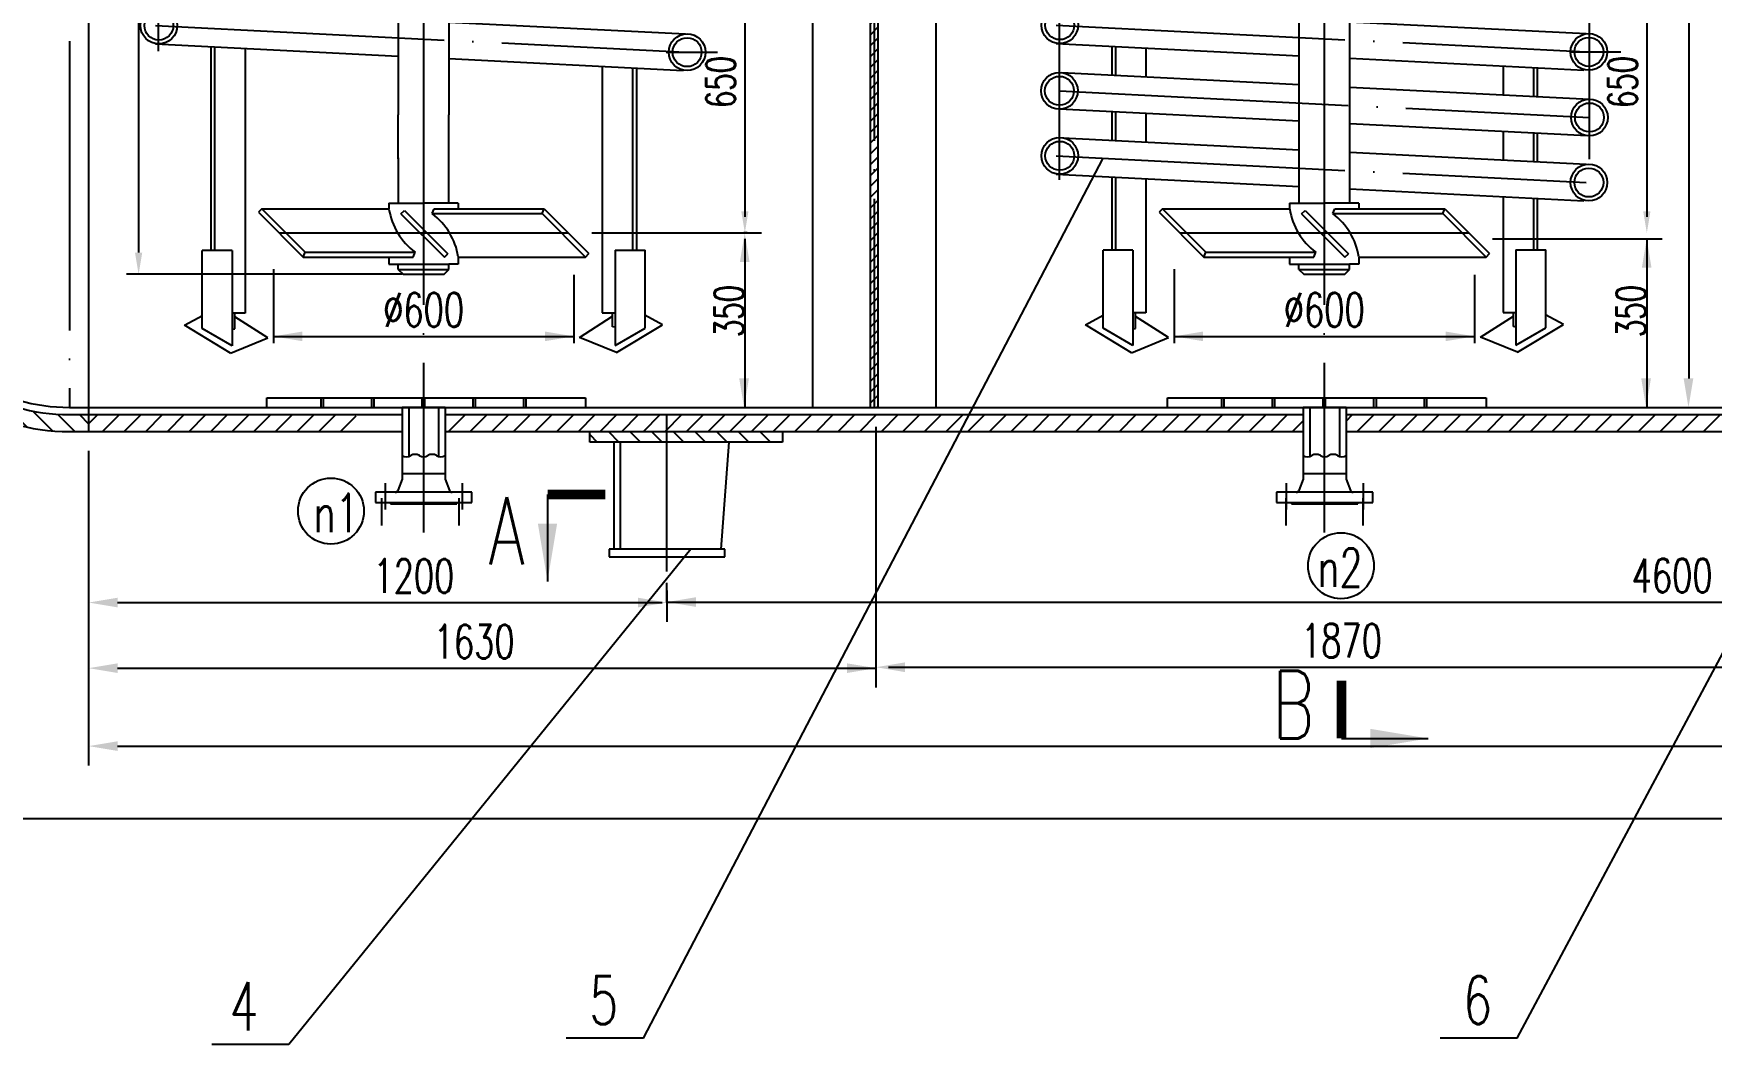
# Model space of a CAD drawing. Extents: x -54047 to 31317, y -2 to 11950.
# Drawn here: x -34752 to -31269, y 4756 to 6853 of the extents above; entities that cross this region are included whole.
import ezdxf
from ezdxf.enums import TextEntityAlignment as Align

# ---------------------------------------------------------------- set-up
doc = ezdxf.new("R2010")
doc.units = 0
doc.header["$LTSCALE"] = 20
doc.linetypes.add('DASHDOT-M', pattern=[36, 30, -3, 0, -3])
doc.layers.get('0').update_dxf_attribs({"linetype": 'CONTINUOUS'})
doc.styles.add('BIAOZHU', font='ROMANS.shx', dxfattribs={"width": 0.7, "bigfont": 'HLFSD.shx'})
doc.styles.add('HZ', font='ROMANS.shx', dxfattribs={"width": 0.7, "height": 60, "bigfont": 'HLFSD.shx'})
doc.styles.add('ROMANS', font='ROMANS', dxfattribs={"width": 0.7, "height": 60})
pattern_1 = [(45, (-37600.862, 27.11), (-22.45064, 22.45064), [])]
pattern_2 = [(45, (-37570.662, 27.111), (-11.22532, 11.22532), [])]

msp = doc.modelspace()

# ---------------------------------------------------------------- hatches: boundary and pattern name
at = {"linetype": 'Continuous'}
h = msp.add_hatch(dxfattribs=at)
h.set_pattern_fill('ANSI31', scale=5, style=0)
h.set_pattern_definition(pattern_2)
h.paths.add_polyline_path([(-33007.2, 7042.5), (-33015.2, 7042.5), (-33015.2, 6419.3), (-33007.2, 6419.3)])
h.paths.add_polyline_path([(-32999.2, 7042.5), (-33007.2, 7042.5), (-33007.2, 6419.3), (-32999.2, 6419.3)])
h = msp.add_hatch(dxfattribs=at)
h.set_pattern_fill('ANSI31', scale=5, style=0)
h.set_pattern_definition(pattern_2)
h.paths.add_polyline_path([(-33007.2, 6419.3), (-33015.2, 6419.3), (-33015.2, 6077.7), (-33007.2, 6077.7)])
h.paths.add_polyline_path([(-32999.2, 6419.3), (-33007.2, 6419.3), (-33007.2, 6077.7), (-32999.2, 6077.7)])
h = msp.add_hatch(dxfattribs=at)
h.set_pattern_fill('ANSI31', scale=10, angle=90, style=0)
h.set_pattern_definition([(135, (-37600.862, 27.11), (-22.45064, -22.45064), [])])
h.paths.add_polyline_path([(-34637.4, 6062.7), (-34677.4, 6062.7, -0.116477), (-34854.1, 6104.4), (-34872.6, 6074.6, 0.118331), (-34677.4, 6027.7), (-34637.4, 6027.7)])
h = msp.add_hatch(dxfattribs=at)
h.set_pattern_fill('ANSI31', scale=10, style=0)
h.set_pattern_definition(pattern_1)
h.paths.add_polyline_path([(-34081.9, 6062.7), (-34637.4, 6062.7), (-34637.4, 6027.7), (-34081.9, 6027.7)])
h = msp.add_hatch(dxfattribs=at)
h.set_pattern_fill('ANSI31', scale=10, style=0)
h.set_pattern_definition(pattern_1)
h.paths.add_polyline_path([(-32116.7, 6027.7), (-32116.7, 6062.7), (-33437.4, 6062.7), (-33437.4, 6027.7)])
h.paths.add_polyline_path([(-33897.7, 6027.7), (-33437.4, 6027.7), (-33437.4, 6062.7), (-33897.7, 6062.7)])
h = msp.add_hatch(dxfattribs=at)
h.set_pattern_fill('ANSI31', scale=10, style=0)
h.set_pattern_definition(pattern_1)
h.paths.add_polyline_path([(-30246.9, 6027.7), (-30246.9, 6062.7), (-32027.7, 6062.7), (-32027.7, 6027.7)])
h = msp.add_hatch(dxfattribs=at)
h.set_pattern_fill('ANSI31', scale=10, angle=90, style=0)
h.set_pattern_definition([(135, (-37750.862, 27.11), (-22.45064, -22.45064), [])])
h.paths.add_polyline_path([(-33197.4, 6027.7), (-33437.4, 6027.7), (-33437.4, 6005.7), (-33197.4, 6005.7)])
h.paths.add_polyline_path([(-33437.4, 6027.7), (-33597.4, 6027.7), (-33597.4, 6005.7), (-33437.4, 6005.7)])

# ---------------------------------------------------------------- linework, layer by layer
at = {"color": 1, "linetype": 'DASHDOT-M'}
for p, q in [((-33942.2, 11211.2), (-33942.2, 5818.2)), ((-32073, 11211.2), (-32073, 5818.2)), ((-34677.4, 8277.7), (-34677.4, 6077.7)), ((-33007.2, 7950.6), (-33007.2, 6077.7)), ((-34492.2, 6816.3), (-34492.2, 7327)), ((-31522.6, 6592.9), (-31522.6, 7280.3)), ((-32622.6, 6550), (-32622.6, 7205.9)), ((-34499, 6869.8), (-33399, 6814.5)), ((-32629.4, 6870.5), (-31529.4, 6815.1)), ((-33439, 6814.5), (-33332.6, 6814.5)), ((-31563.8, 6815.1), (-31457.4, 6815.1)), ((-32622.6, 6734.4), (-31522.6, 6679.1)), ((-32629.4, 6599.6), (-31529.4, 6544.2)), ((-34242.2, 6439.6), (-33642.2, 6439.6)), ((-32373, 6439.6), (-31773, 6439.6)), ((-33437.4, 5737.7), (-33437.4, 6062.7)), ((-34022.2, 5920.4), (-34022.2, 5865.7)), ((-33862.2, 5920.4), (-33862.2, 5865.7)), ((-32152.2, 5920.4), (-32152.2, 5865.7)), ((-31992.2, 5920.4), (-31992.2, 5865.7)), ((-34028.6, 5832.8), (-34028.6, 5889.7)), ((-33868.6, 5832.8), (-33868.6, 5889.7)), ((-32152.2, 5832.8), (-32152.2, 5889.7)), ((-31992.2, 5832.8), (-31992.2, 5889.7))]:
    msp.add_line(p, q, dxfattribs=at)
at = {"color": 7, "linetype": 'Continuous'}
for p, q in [((-34533.7, 9888.9), (-34533.7, 6398.9)), ((-31316.5, 8217.7), (-31316.5, 6137.7)), ((-33275.5, 7032.7), (-33275.5, 6472.7)), ((-31403.5, 7032.7), (-31403.5, 6472.7)), ((-33486.2, 4769.3), (-32532.1, 6594.7)), ((-31672.4, 4769.3), (-30698.3, 6594.5)), ((-33593.2, 6439.6), (-33241.1, 6439.6)), ((-33270.5, 6439.6), (-33277.5, 6439.6)), ((-33275.5, 6427.7), (-33275.5, 6077.7)), ((-31723.9, 6427.7), (-31371.9, 6427.7)), ((-31403.5, 6427.7), (-31403.5, 6077.7)), ((-33986.7, 6353.9), (-34559, 6353.9)), ((-34254, 6364.8), (-34254, 6211.1)), ((-33630.4, 6353), (-33630.4, 6211.1)), ((-32384.7, 6364.8), (-32384.7, 6211.1)), ((-31761.2, 6353), (-31761.2, 6211.1)), ((-34254, 6225.1), (-33630.4, 6225.1)), ((-32384.7, 6225.1), (-31761.2, 6225.1)), ((-31690.2, 6077.7), (-31622.6, 6077.7)), ((-31423.2, 6077.7), (-31339.8, 6077.7)), ((-33003.4, 6037.7), (-33003.4, 5498.8)), ((-33003.4, 6037.7), (-33003.4, 5496.9)), ((-34637.4, 5987.7), (-34637.4, 5335.2)), ((-34637.4, 5987.7), (-34637.4, 5496.9)), ((-34637.4, 5987.7), (-34637.4, 5633)), ((-33387.4, 5783.7), (-34221.8, 4756.5)), ((-33437.1, 5673), (-33437.1, 5714)), ((-33437.1, 5697.7), (-33437.1, 5633)), ((-34577.4, 5673), (-33447.1, 5673)), ((-33437.1, 5674), (-28837.4, 5674)), ((-34577.4, 5536.9), (-33003.4, 5536.9)), ((-32977.4, 5538.8), (-31097.4, 5538.8)), ((-34577.4, 5375.2), (-27697.4, 5375.2)), ((-35217.4, 5225.1), (-26998.2, 5225.1))]:
    msp.add_line(p, q, dxfattribs=at)
at = {"color": 4, "linetype": 'Continuous'}
for p, q in [((-34637.4, 8327.7), (-34637.4, 6027.7)), ((-33015.2, 7940.2), (-33015.2, 6077.7)), ((-32999.2, 7940.2), (-32999.2, 6077.7)), ((-33135.2, 7477.7), (-33135.2, 6077.7)), ((-32879.2, 7477.7), (-32879.2, 6077.7)), ((-33994.7, 7028.2), (-33994.7, 6684.8)), ((-33889.7, 7028.2), (-33889.7, 6684.8)), ((-32125.5, 7028.2), (-32125.5, 6501.4)), ((-32020.5, 7028.2), (-32020.5, 6501.4)), ((-33889.7, 6877.1), (-33399, 6852.5)), ((-32020.1, 6877.8), (-31529.4, 6853.1)), ((-34499, 6831.8), (-33994.7, 6806.5)), ((-34383.7, 6826), (-34383.7, 6403.1)), ((-34376, 6825.6), (-34376, 6403.1)), ((-32629.4, 6832.5), (-32125.1, 6807.1)), ((-32514.1, 6826.7), (-32514.1, 6766.9)), ((-32506.4, 6826.3), (-32506.4, 6766.5)), ((-34312.9, 6822.4), (-34312.9, 6272.9)), ((-33889.7, 6801.2), (-33403.6, 6776.8)), ((-32443.3, 6823.1), (-32443.3, 6763.3)), ((-32020.1, 6801.8), (-31534, 6777.4)), ((-33571.5, 6785.2), (-33571.5, 6273.8)), ((-33508.4, 6782), (-33508.4, 6404.1)), ((-33500.7, 6781.6), (-33500.7, 6404.1)), ((-32618, 6772.1), (-32125.1, 6747.3)), ((-31701.9, 6785.8), (-31701.9, 6726.1)), ((-31638.8, 6782.7), (-31638.8, 6722.9)), ((-31631.1, 6782.3), (-31631.1, 6722.5)), ((-32020.1, 6742.1), (-31522.6, 6717.1)), ((-32125.1, 6671.4), (-32622.6, 6696.4)), ((-32514.1, 6690.9), (-32514.1, 6631.8)), ((-32506.4, 6690.6), (-32506.4, 6631.4)), ((-32443.3, 6687.4), (-32443.3, 6628.2)), ((-33994.4, 6507.1), (-33994.7, 6684.8)), ((-33994.5, 6501.4), (-33994.7, 6684.8)), ((-33889.9, 6507.1), (-33890.2, 6684.8)), ((-33890, 6501.4), (-33890.2, 6684.8)), ((-31527.3, 6641.3), (-32020.1, 6666.1)), ((-32629.4, 6637.6), (-32125.1, 6612.2)), ((-31701.9, 6650.1), (-31701.9, 6590.9)), ((-31638.8, 6647), (-31638.8, 6587.7)), ((-31631.1, 6646.6), (-31631.1, 6587.4)), ((-32020.1, 6606.9), (-31529.4, 6582.2)), ((-32629.4, 6561.6), (-32125.1, 6536.2)), ((-32514.1, 6555.8), (-32514.1, 6403.8)), ((-32506.4, 6555.4), (-32506.4, 6403.8)), ((-32443.3, 6552.2), (-32443.3, 6273.6)), ((-32020.1, 6530.9), (-31534, 6506.5)), ((-31701.9, 6515), (-31701.9, 6274.5)), ((-34278.1, 6489.6), (-34285.1, 6482.5)), ((-34285.1, 6482.5), (-34192.2, 6389.6)), ((-34278.1, 6489.6), (-34188.1, 6399.6)), ((-34278.1, 6489.6), (-34014.1, 6489.6)), ((-34014.1, 6501.4), (-34014.1, 6489.6)), ((-34014.1, 6501.4), (-33942.2, 6501.3)), ((-33989.2, 6479.4), (-33982.1, 6486.5)), ((-33989.2, 6479.4), (-33899.2, 6389.4)), ((-33982.1, 6486.5), (-33892.1, 6396.5)), ((-33870.3, 6501.4), (-33942.2, 6501.3)), ((-33924.4, 6479.6), (-33920.3, 6489.6)), ((-33924.4, 6479.6), (-33696.3, 6479.6)), ((-33920.3, 6489.6), (-33692.2, 6489.6)), ((-33870.3, 6501.4), (-33870.3, 6489.6)), ((-33696.3, 6479.6), (-33692.2, 6489.6)), ((-33696.3, 6479.6), (-33606.3, 6389.6)), ((-33692.2, 6489.6), (-33599.3, 6396.7)), ((-32408.8, 6489.6), (-32415.9, 6482.5)), ((-32415.9, 6482.5), (-32323, 6389.6)), ((-32408.8, 6489.6), (-32318.8, 6399.6)), ((-32408.8, 6489.6), (-32144.8, 6489.6)), ((-32144.8, 6501.4), (-32144.8, 6489.6)), ((-32144.8, 6501.4), (-32073, 6501.3)), ((-32120, 6479.4), (-32112.9, 6486.5)), ((-32120, 6479.4), (-32030, 6389.4)), ((-32112.9, 6486.5), (-32022.9, 6396.5)), ((-32001.1, 6501.4), (-32073, 6501.3)), ((-32055.2, 6479.6), (-32051, 6489.6)), ((-32055.2, 6479.6), (-31827.1, 6479.6)), ((-32051, 6489.6), (-31823, 6489.6)), ((-32001.1, 6501.4), (-32001.1, 6489.6)), ((-31827.1, 6479.6), (-31823, 6489.6)), ((-31827.1, 6479.6), (-31737.1, 6389.6)), ((-31823, 6489.6), (-31730, 6396.7)), ((-31638.8, 6511.8), (-31638.8, 6404.8)), ((-31631.1, 6511.4), (-31631.1, 6404.8)), ((-33500.7, 6412.6), (-33500.7, 6404.1)), ((-31631.1, 6413.2), (-31631.1, 6404.8)), ((-34339.7, 6403.1), (-34401.7, 6403.1)), ((-34401.7, 6241.2), (-34401.7, 6403.1)), ((-34339.7, 6403.1), (-34339.7, 6205.5)), ((-34192.2, 6389.6), (-34188.1, 6399.6)), ((-34192.2, 6389.6), (-33964.1, 6389.6)), ((-34188.1, 6399.6), (-33960, 6399.6)), ((-34014.1, 6389.6), (-34014.1, 6374.5)), ((-34014.1, 6374.5), (-33889.7, 6374.5)), ((-33994.7, 6363.9), (-33994.7, 6374.5)), ((-33964.1, 6389.6), (-33960, 6399.6)), ((-33899.2, 6389.4), (-33892.1, 6396.5)), ((-33889.7, 6363.9), (-33889.7, 6374.5)), ((-33870.3, 6374.5), (-33889.7, 6374.5)), ((-33870.3, 6389.6), (-33606.3, 6389.6)), ((-33870.3, 6389.6), (-33870.3, 6374.5)), ((-33606.3, 6389.6), (-33599.3, 6396.7)), ((-33544.7, 6404.1), (-33482.6, 6404.1)), ((-33544.7, 6404.1), (-33544.7, 6206.4)), ((-33482.6, 6242.2), (-33482.6, 6404.1)), ((-32532.2, 6241.9), (-32532.2, 6403.8)), ((-32470.1, 6403.8), (-32532.2, 6403.8)), ((-32470.1, 6403.8), (-32470.1, 6206.2)), ((-32323, 6389.6), (-32318.8, 6399.6)), ((-32323, 6389.6), (-32094.9, 6389.6)), ((-32318.8, 6399.6), (-32090.7, 6399.6)), ((-32144.8, 6389.6), (-32144.8, 6374.5)), ((-32144.8, 6374.5), (-32020.5, 6374.5)), ((-32125.5, 6363.9), (-32125.5, 6374.5)), ((-32094.9, 6389.6), (-32090.7, 6399.6)), ((-32030, 6389.4), (-32022.9, 6396.5)), ((-32020.5, 6363.9), (-32020.5, 6374.5)), ((-32001.1, 6374.5), (-32020.5, 6374.5)), ((-32001.1, 6389.6), (-31737.1, 6389.6)), ((-32001.1, 6389.6), (-32001.1, 6374.5)), ((-31737.1, 6389.6), (-31730, 6396.7)), ((-31675.1, 6404.8), (-31675.1, 6207.1)), ((-31675.1, 6404.8), (-31613.1, 6404.8)), ((-31613.1, 6242.8), (-31613.1, 6404.8)), ((-33994.7, 6363.9), (-33984.7, 6353.9)), ((-33994.7, 6363.9), (-33889.7, 6363.9)), ((-33984.7, 6353.9), (-33899.7, 6353.9)), ((-33899.7, 6353.9), (-33889.7, 6363.9)), ((-32125.5, 6363.9), (-32020.5, 6363.9)), ((-32125.5, 6363.9), (-32115.5, 6353.9)), ((-32115.5, 6353.9), (-32030.5, 6353.9)), ((-32030.5, 6353.9), (-32020.5, 6363.9)), ((-34312.9, 6272.9), (-34339.7, 6272.9)), ((-34334.3, 6240.5), (-34334.3, 6272.9)), ((-33571.5, 6273.8), (-33544.7, 6273.8)), ((-33550.1, 6244.9), (-33550.1, 6273.8)), ((-33446.2, 6249.2), (-33483.1, 6269.1)), ((-32568.6, 6248.9), (-32531.7, 6268.8)), ((-32443.3, 6273.6), (-32470.1, 6273.6)), ((-32464.7, 6241.1), (-32464.7, 6273.6)), ((-31701.9, 6274.5), (-31675.1, 6274.5)), ((-31680.5, 6245.6), (-31680.5, 6274.5)), ((-31576.6, 6249.9), (-31613.6, 6269.7)), ((-34438.2, 6248.3), (-34401.3, 6268.1)), ((-34342.7, 6190.5), (-34438.2, 6248.3)), ((-34339.7, 6205.5), (-34401.7, 6241.2)), ((-34339.7, 6239.7), (-34334.3, 6240.5)), ((-34265.8, 6222), (-34334.3, 6265.8)), ((-33618.6, 6222.9), (-33550.1, 6266.7)), ((-33544.7, 6243.9), (-33550.1, 6244.9)), ((-33544.7, 6206.4), (-33482.6, 6242.2)), ((-33541.7, 6191.5), (-33446.2, 6249.2)), ((-32473.1, 6191.2), (-32568.6, 6248.9)), ((-32470.1, 6206.2), (-32532.2, 6241.9)), ((-32470.1, 6240.4), (-32464.7, 6241.1)), ((-32396.2, 6222.6), (-32464.7, 6266.4)), ((-31749, 6223.6), (-31680.5, 6267.3)), ((-31675.1, 6244.5), (-31680.5, 6245.6)), ((-31675.1, 6207.1), (-31613.1, 6242.8)), ((-31672.1, 6192.1), (-31576.6, 6249.9)), ((-34342.7, 6190.5), (-34265.8, 6222)), ((-33541.7, 6191.5), (-33618.6, 6222.9)), ((-32473.1, 6191.2), (-32396.2, 6222.6)), ((-31672.1, 6192.1), (-31749, 6223.6)), ((-34267.6, 6087.7), (-34267.6, 6097.7)), ((-34267.6, 6097.7), (-33606.4, 6097.7)), ((-34155, 6077.7), (-34155, 6097.7)), ((-34150, 6077.7), (-34150, 6097.7)), ((-34050, 6077.7), (-34050, 6097.7)), ((-34045, 6077.7), (-34045, 6097.7)), ((-33945, 6077.7), (-33945, 6097.7)), ((-33940, 6077.7), (-33940, 6097.7)), ((-33839.4, 6077.7), (-33839.4, 6097.7)), ((-33834.4, 6077.7), (-33834.4, 6097.7)), ((-33734.4, 6077.7), (-33734.4, 6097.7)), ((-33729.4, 6077.7), (-33729.4, 6097.7)), ((-33606.4, 6097.7), (-33606.4, 6077.7)), ((-32398, 6097.7), (-31736.8, 6097.7)), ((-32398, 6087.7), (-32398, 6097.7)), ((-32285.4, 6077.7), (-32285.4, 6097.7)), ((-32280.4, 6077.7), (-32280.4, 6097.7)), ((-32180.4, 6077.7), (-32180.4, 6097.7)), ((-32175.4, 6077.7), (-32175.4, 6097.7)), ((-32075.4, 6077.7), (-32075.4, 6097.7)), ((-32070.4, 6077.7), (-32070.4, 6097.7)), ((-31969.8, 6077.7), (-31969.8, 6097.7)), ((-31964.8, 6077.7), (-31964.8, 6097.7)), ((-31864.8, 6077.7), (-31864.8, 6097.7)), ((-31859.8, 6077.7), (-31859.8, 6097.7)), ((-31736.8, 6097.7), (-31736.8, 6077.7)), ((-34677.4, 6077.7), (-27597.4, 6077.7)), ((-34677.4, 6062.7), (-33986.7, 6062.7)), ((-34267.6, 6077.7), (-34267.6, 6087.7)), ((-33897.7, 6077.7), (-33986.7, 6077.7)), ((-33986.7, 6077.7), (-33986.7, 5928.7)), ((-33972.8, 6077.7), (-33972.8, 5975.4)), ((-33911.6, 6077.7), (-33911.6, 5975.4)), ((-33897.7, 6077.7), (-33897.7, 5928.7)), ((-33897.7, 6062.7), (-32116.7, 6062.7)), ((-32398, 6077.7), (-32398, 6087.7)), ((-32028.1, 6077.7), (-32117.1, 6077.7)), ((-32027.7, 6077.7), (-32116.7, 6077.7)), ((-32116.7, 6077.7), (-32116.7, 5928.7)), ((-32102.8, 6077.7), (-32102.8, 5975.4)), ((-32041.5, 6077.7), (-32041.5, 5975.4)), ((-32027.7, 6077.7), (-32027.7, 5928.7)), ((-32027.7, 6062.7), (-30246.9, 6062.7)), ((-34677.4, 6027.7), (-33986.7, 6027.7)), ((-33897.7, 6027.7), (-32116.7, 6027.7)), ((-33597.4, 6005.7), (-33597.4, 6027.7)), ((-33197.4, 6027.7), (-33197.4, 6005.7)), ((-32027.7, 6027.7), (-30246.9, 6027.7)), ((-33197.4, 6005.7), (-33597.4, 6005.7)), ((-33547.4, 6005.7), (-33547.4, 5783.7)), ((-33533.4, 5783.7), (-33533.4, 6005.7)), ((-33309, 6005.7), (-33325.4, 5783.7)), ((-33986.7, 5928.7), (-33995.7, 5905.5)), ((-33986.7, 5940.7), (-33897.7, 5940.7)), ((-33897.7, 5928.7), (-33888.7, 5905.5)), ((-32116.7, 5928.7), (-32125.7, 5905.5)), ((-32116.7, 5940.7), (-32027.7, 5940.7)), ((-32027.7, 5928.7), (-32018.7, 5905.5)), ((-33842.2, 5901.7), (-34042.2, 5901.7)), ((-34042.2, 5901.7), (-34042.2, 5880.7)), ((-33842.2, 5880.7), (-33842.2, 5901.7)), ((-33685.1, 5896.9), (-33685.1, 5716.9)), ((-32172.2, 5901.7), (-32172.2, 5880.7)), ((-31972.2, 5901.7), (-32172.2, 5901.7)), ((-31972.2, 5880.7), (-31972.2, 5901.7)), ((-34042.2, 5880.7), (-33842.2, 5880.7)), ((-34011.2, 5880.7), (-34011.2, 5877.7)), ((-34011.2, 5877.7), (-33873.2, 5877.7)), ((-34011.2, 5877.7), (-33873.2, 5877.7)), ((-33873.2, 5877.7), (-33873.2, 5880.7)), ((-32172.2, 5880.7), (-31972.2, 5880.7)), ((-32141.2, 5880.7), (-32141.2, 5877.7)), ((-32141.2, 5877.7), (-32003.2, 5877.7)), ((-32141.2, 5877.7), (-32003.2, 5877.7)), ((-32003.2, 5877.7), (-32003.2, 5880.7)), ((-33557.4, 5783.7), (-33557.4, 5767.7)), ((-33317.4, 5783.7), (-33557.4, 5783.7)), ((-33317.4, 5767.7), (-33317.4, 5783.7)), ((-33557.4, 5767.7), (-33317.4, 5767.7)), ((-32037.4, 5391.1), (-31857.4, 5391.1)), ((-34221.8, 4756.5), (-34381.8, 4756.5)), ((-33486.2, 4769.3), (-33646.2, 4769.3)), ((-31672.4, 4769.3), (-31832.4, 4769.3))]:
    msp.add_line(p, q, dxfattribs=at)
at = {"color": 4, "linetype": 'Continuous', "const_width": 20}
for points in [[(-33685.1, 5896.9), (-33565.1, 5896.9)], [(-32037.4, 5391.1), (-32037.4, 5511.1)]]:
    msp.add_lwpolyline(points, dxfattribs=at)
at = {"color": 4, "linetype": 'Continuous'}
for centre, radius in [((-34491.7, 6869.8), 38), ((-34491.7, 6869.8), 30), ((-32621.9, 6870.5), 38), ((-32621.9, 6870.5), 30), ((-33395.3, 6814.5), 38), ((-33395.3, 6814.5), 30), ((-31523.8, 6815.1), 38), ((-31523.8, 6815.1), 30), ((-32622.6, 6734.4), 38), ((-32622.6, 6734.4), 30), ((-31522.6, 6679.1), 38), ((-31522.6, 6679.1), 30), ((-32621.9, 6599.6), 38), ((-32621.9, 6599.6), 30), ((-31523.8, 6544.2), 38), ((-31523.8, 6544.2), 30), ((-34134.5, 5862.8), 68.4), ((-32038.3, 5749.4), 68.4)]:
    msp.add_circle(centre, radius, dxfattribs=at)
for centre, radius, start, end in [((-33876, 6511.5), 139.9, 189.2352, 233.1104), ((-34008.4, 6367.7), 139.9, 9.2352, 53.1104), ((-32006.7, 6511.5), 139.9, 189.2352, 233.1104), ((-32139.2, 6367.7), 139.9, 9.2352, 53.1104), ((-34677.4, 6457.7), 395, 206.5651, 270), ((-34677.4, 6457.7), 380, 206.5651, 270), ((-34677.4, 6457.7), 430, 206.5651, 270), ((-34001.3, 5907.7), 6, 270, 338.7495), ((-33883.1, 5907.7), 6, 201.2505, 270), ((-32131.3, 5907.7), 6, 270, 338.7495), ((-32013.1, 5907.7), 6, 201.2505, 270)]:
    msp.add_arc(centre, radius, start, end, dxfattribs=at)
at = {"color": 7, "linetype": 'Continuous'}
for centre, start, end in [((-33977.8, 5991.2), 236.6015, 303.3985), ((-33960, 5964.2), 56.6015, 123.3985), ((-33942.2, 5991.2), 236.6015, 303.3985), ((-33924.4, 5964.2), 56.6015, 123.3985), ((-33906.6, 5991.2), 236.6015, 303.3985), ((-32107.8, 5991.2), 236.6015, 303.3985), ((-32090, 5964.2), 56.6015, 123.3985), ((-32072.2, 5991.2), 236.6015, 303.3985), ((-32054.4, 5964.2), 56.6015, 123.3985), ((-32036.6, 5991.2), 236.6015, 303.3985)]:
    msp.add_arc(centre, 16.2, start, end, dxfattribs=at)
for points in [[(-33283, 6484.6), (-33268, 6484.6), (-33275.5, 6439.6)], [(-31411, 6484.6), (-31396, 6484.6), (-31403.5, 6439.6)], [(-33285.8, 6379.6), (-33265.8, 6379.6), (-33275.8, 6439.6)], [(-31413.8, 6367.7), (-31393.8, 6367.7), (-31403.8, 6427.7)], [(-34541.2, 6398.9), (-34526.2, 6398.9), (-34533.7, 6353.9)], [(-34194, 6235.1), (-34194, 6215.1), (-34254, 6225.1)], [(-33690.4, 6235.1), (-33690.4, 6215.1), (-33630.4, 6225.1)], [(-32324.7, 6235.1), (-32324.7, 6215.1), (-32384.7, 6225.1)], [(-31821.2, 6235.1), (-31821.2, 6215.1), (-31761.2, 6225.1)], [(-33287.1, 6137.7), (-33267.1, 6137.7), (-33277.1, 6077.7)], [(-31415.1, 6137.7), (-31395.1, 6137.7), (-31405.1, 6077.7)], [(-31327.1, 6137.7), (-31307.1, 6137.7), (-31317.1, 6077.7)], [(-34577.4, 5683), (-34577.4, 5663), (-34637.4, 5673)], [(-33497.1, 5683), (-33497.1, 5663), (-33437.1, 5673)], [(-33377.1, 5684), (-33377.1, 5664), (-33437.1, 5674)], [(-34577.4, 5546.9), (-34577.4, 5526.9), (-34637.4, 5536.9)], [(-33063.4, 5546.9), (-33063.4, 5526.9), (-33003.4, 5536.9)], [(-32943.4, 5548.8), (-32943.4, 5528.8), (-33003.4, 5538.8)], [(-34577.4, 5385.2), (-34577.4, 5365.2), (-34637.4, 5375.2)]]:
    msp.add_solid(points, dxfattribs=at)
at = {"color": 4, "linetype": 'Continuous'}
for points in [[(-33685.1, 5716.9), (-33665.1, 5836.9), (-33705.1, 5836.9)], [(-31857.4, 5391.1), (-31977.4, 5411.1), (-31977.4, 5371.1)], [(-31857.4, 5391.1), (-31947.4, 5391.1), (-31947.4, 5391.1)], [(-31857.4, 5391.1), (-31947.4, 5391.1), (-31947.4, 5391.1)]]:
    msp.add_solid(points, dxfattribs=at)

# ---------------------------------------------------------------- texts
at = {"color": 7, "linetype": 'Continuous', "style": 'HZ', "width": 0.7}
for s, p in [('n1', (-34170.4, 5818.8)), ('n2', (-32087, 5705.4))]:
    msp.add_text(s, height=80, dxfattribs=at).set_placement(p)
at = {"color": 4, "linetype": 'Continuous', "style": 'ROMANS', "width": 0.7}
for s, p in [('A', (-33769.7, 5751.6)), ('B', (-32137.4, 5391.1))]:
    msp.add_text(s, height=140, dxfattribs=at).set_placement(p, align=Align.CENTER)
for s, p in [('4', (-34345.4, 4785.5)), ('5', (-33598.5, 4798.3)), ('6', (-31784.8, 4798.3))]:
    msp.add_text(s, height=100, dxfattribs=at).set_placement(p)
at = {"color": 7, "linetype": 'Continuous', "char_height": 60, "attachment_point": 5, "rotation": 90}
for s, insert, style in [('\\A1;650', (-33325.5, 6752.7), 'HZ'), ('\\A1;650', (-31453.5, 6752.7), 'HZ'), ('350', (-33308.3, 6277.7), 'BIAOZHU'), ('350', (-31436.3, 6277.7), 'BIAOZHU')]:
    msp.add_mtext(s, dxfattribs=dict(at, insert=insert, style=style))
at = {"color": 7, "linetype": 'Continuous', "char_height": 70, "attachment_point": 5, "style": 'BIAOZHU'}
for s, insert in [('∅600', (-33942.2, 6280.1)), ('∅600', (-32073, 6280.1)), ('1200', (-33962.4, 5728)), ('4600', (-31351, 5729)), ('1630', (-33837.4, 5591.9)), ('1870', (-32037.4, 5593.8))]:
    msp.add_mtext(s, dxfattribs=dict(at, insert=insert))

doc.saveas('drawing.dxf')
